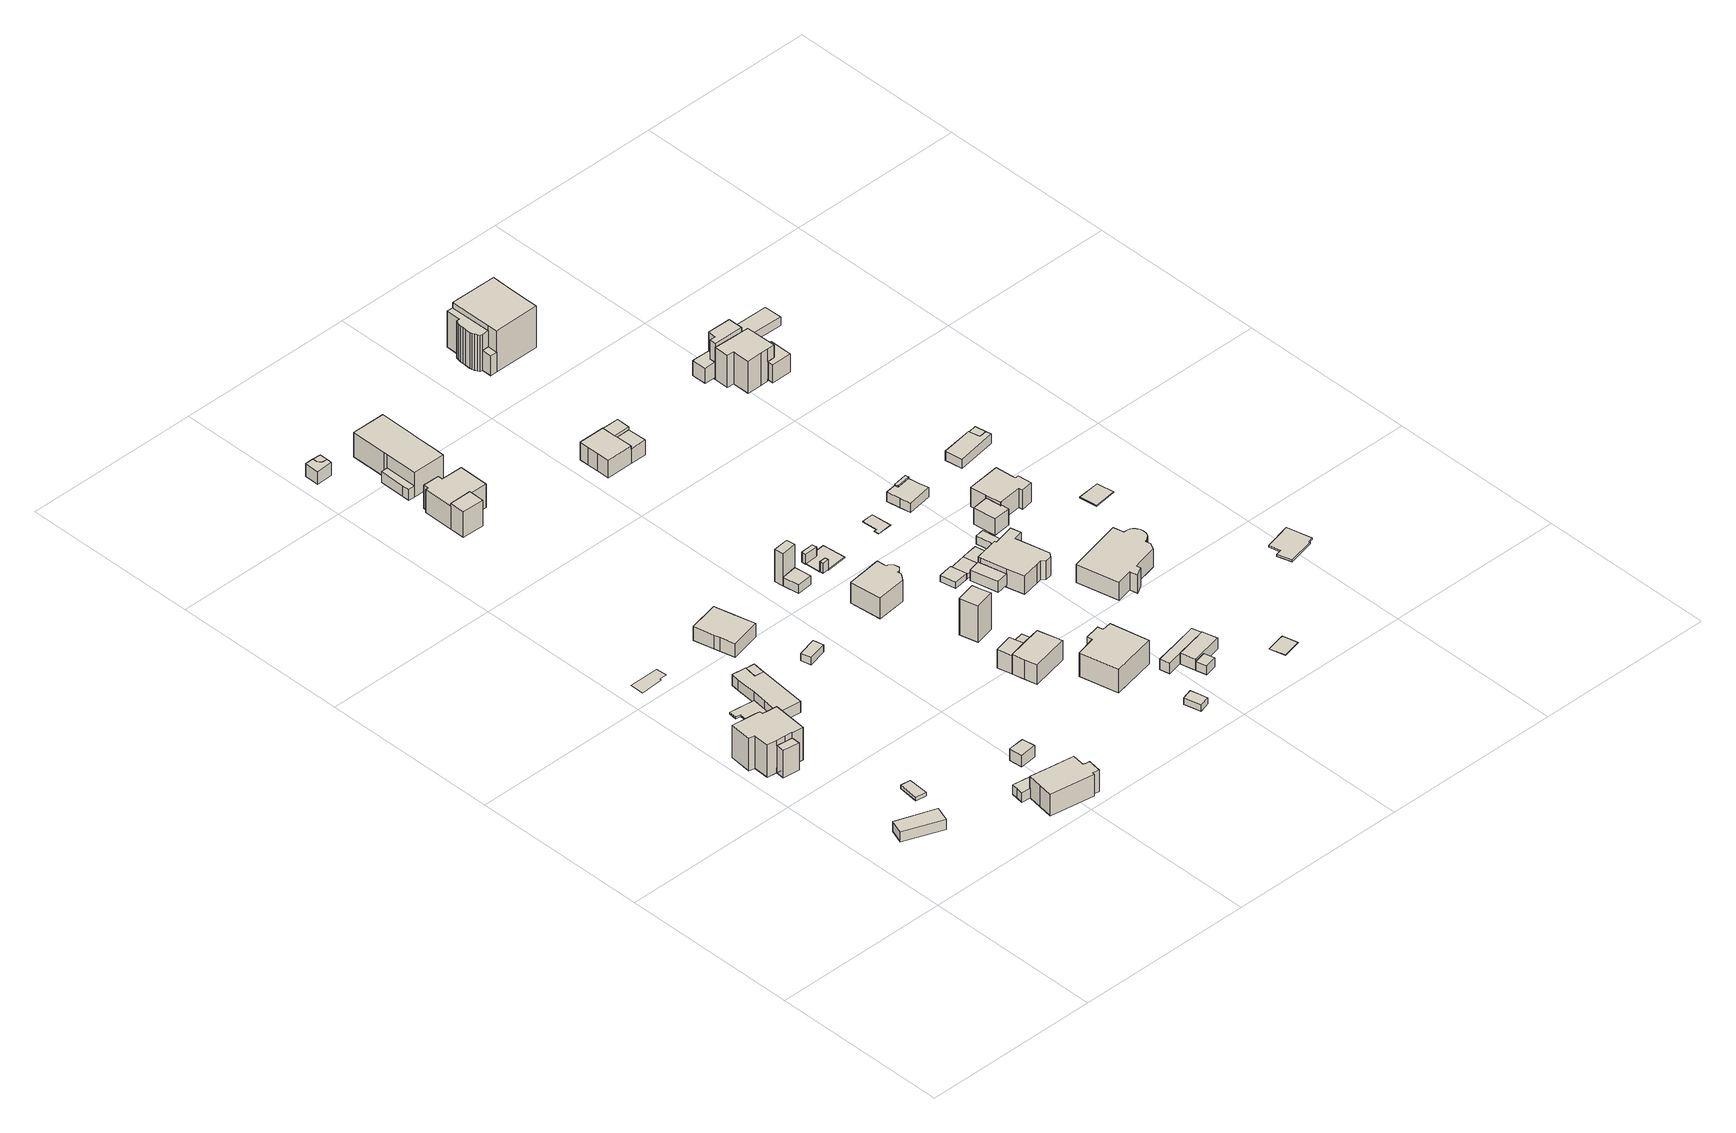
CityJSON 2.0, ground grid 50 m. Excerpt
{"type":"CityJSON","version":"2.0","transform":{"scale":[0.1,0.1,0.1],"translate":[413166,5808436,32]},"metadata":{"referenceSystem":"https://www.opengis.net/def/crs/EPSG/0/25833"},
"CityObjects":{
"building1":{"type":"Building","attributes":{"Gemeindeschluessel":"11000009","BezugspunktDach":"2200","function":"31001_1010","measuredHeight":3,"storeysAboveGround":1},"address":[{"country":"Germany","locality":"Berlin","thoroughfareNumber":"5","thoroughfareName":"Baldurstraße"}],"geometry":[{"type":"Solid","lod":"1","boundaries":[[[[0,1,2,3]],[[4,5,6,7]],[[4,7,3,2]],[[5,4,2,1]],[[6,5,1,0]],[[7,6,0,3]]]]}]},
"building2":{"type":"Building","attributes":{"Gemeindeschluessel":"11000009","function":"31001_1010"},"address":[{"country":"Germany","locality":"Berlin","thoroughfareNumber":"1","thoroughfareName":"Baldurstraße"}],"children":["building2-1","building2-2"]},
"building2-1":{"type":"BuildingPart","attributes":{"BezugspunktDach":"2200","measuredHeight":13.03,"storeysAboveGround":2},"parents":["building2"],"geometry":[{"type":"MultiSurface","lod":"1","boundaries":[[[8,9,10,11,12,13,14,15,16,17,18,19,20]],[[21,22,23,24,25,26,27,28,29,30,31,32,33]],[[21,33,20,19]],[[22,21,19,18]],[[23,22,18,17]],[[24,23,17,16]],[[25,24,16,15]],[[26,25,15,14]],[[27,26,14,13]],[[28,34,35,27,13,12]],[[36,34,28,12,11]],[[37,36,29,11,10]],[[31,30,10,9]],[[32,31,9,8]],[[33,32,8,20]],[[27,35,34,28]],[[29,28,34,36]],[[30,29,36,37]]]}]},
"building2-2":{"type":"BuildingPart","attributes":{"BezugspunktDach":"2200","measuredHeight":8.12,"storeysAboveGround":2},"parents":["building2"],"geometry":[{"type":"MultiSurface","lod":"1","boundaries":[[[38,35,34,37,39]],[[30,28,27,40,41]],[[30,41,39,37]],[[30,37,30,29,42]],[[40,27,35,38]],[[41,40,38,39]],[[42,29,36,34,28]],[[36,29,30,37]],[[27,28,34,35]]]}]},
"building3":{"type":"Building","attributes":{"Gemeindeschluessel":"11000009","BezugspunktDach":"2200","function":"31001_2000","measuredHeight":1.04,"storeysAboveGround":1},"address":[{"country":"Germany","locality":"Berlin","thoroughfareNumber":"5 (1)","thoroughfareName":"Baldurstraße"}],"geometry":[{"type":"Solid","lod":"1","boundaries":[[[[43,44,45,46]],[[47,48,49,50]],[[47,50,46,45]],[[48,47,45,44]],[[49,48,44,43]],[[50,49,43,46]]]]}]},
"building4":{"type":"Building","attributes":{"Gemeindeschluessel":"11000009","BezugspunktDach":"2200","function":"31001_2000","measuredHeight":0.495,"storeysAboveGround":1},"address":[{"country":"Germany","locality":"Berlin","thoroughfareNumber":"1 (1)","thoroughfareName":"Baldurstraße"}],"geometry":[{"type":"Solid","lod":"1","boundaries":[[[[51,52,53,54,55,56,57]],[[58,59,60,61,62,63,64]],[[58,64,57,56]],[[59,58,56,55]],[[60,59,55,54]],[[61,60,54,53]],[[62,61,53,52]],[[63,62,52,51]],[[64,63,51,57]]]]}]},
"building5":{"type":"Building","attributes":{"Gemeindeschluessel":"11000009","BezugspunktDach":"2200","function":"31001_1010","measuredHeight":0.076,"storeysAboveGround":1},"address":[{"country":"Germany","locality":"Berlin","thoroughfareNumber":"1 (2)","thoroughfareName":"Baldurstraße"}],"geometry":[{"type":"MultiSurface","lod":"1","boundaries":[[[65,66,67,68,69,70]]]}]},
"building6":{"type":"Building","attributes":{"Gemeindeschluessel":"11000009","BezugspunktDach":"2200","function":"31001_2463","measuredHeight":3.05,"storeysAboveGround":1},"address":[{"country":"Germany","locality":"Berlin","thoroughfareNumber":"12 (2)","thoroughfareName":"Wodanstraße"}],"geometry":[{"type":"Solid","lod":"1","boundaries":[[[[71,72,73,74,75,76,77,78]],[[79,80,81,82,83,84,85,86]],[[79,86,78,77]],[[80,79,77,76]],[[81,80,76,75]],[[82,81,75,74]],[[83,82,74,73]],[[84,83,73,72]],[[85,84,72,71]],[[86,85,71,78]]]]}]},
"building7":{"type":"Building","attributes":{"Gemeindeschluessel":"11000009","BezugspunktDach":"2200","function":"31001_2000","measuredHeight":3.36,"storeysAboveGround":1},"address":[{"country":"Germany","locality":"Berlin","thoroughfareNumber":"2 (2)","thoroughfareName":"Wodanstraße"}],"geometry":[{"type":"Solid","lod":"1","boundaries":[[[[87,88,89,90,91,92,93,94,95,96]],[[97,98,99,100,101,102,103,104,105,106]],[[97,106,96,95]],[[98,97,95,94]],[[99,98,94,93]],[[100,99,93,92]],[[101,100,92,91]],[[102,101,91,90]],[[103,102,90,89]],[[104,103,89,88]],[[105,104,88,87]],[[106,105,87,96]]]]}]},
"building8":{"type":"Building","attributes":{"Gemeindeschluessel":"11000009","BezugspunktDach":"2200","function":"31001_1010","measuredHeight":7.3,"storeysAboveGround":1},"address":[{"country":"Germany","locality":"Berlin","thoroughfareNumber":"12","thoroughfareName":"Wodanstraße"}],"geometry":[{"type":"Solid","lod":"1","boundaries":[[[[107,108,109,110,111,112,113,114,115,116,117,118]],[[119,85,84,83,120,121,122,123,124,125,126,127]],[[119,127,118,117]],[[85,119,117,116]],[[84,85,116,115]],[[83,84,115,114]],[[120,83,114,113]],[[121,120,113,112]],[[122,121,112,111]],[[123,122,111,110]],[[124,123,110,109]],[[125,124,109,108]],[[126,125,108,107]],[[127,126,107,118]]]]}]},
"building9":{"type":"Building","attributes":{"Gemeindeschluessel":"11000009","BezugspunktDach":"2200","function":"51009_1610","measuredHeight":3.07,"storeysAboveGround":0},"address":[{"country":"Germany","locality":"Berlin"}],"geometry":[{"type":"Solid","lod":"1","boundaries":[[[[128,129,130,131]],[[132,133,134,135]],[[132,135,131,130]],[[133,132,130,129]],[[134,133,129,128]],[[135,134,128,131]]]]}]},
"building10":{"type":"Building","attributes":{"Gemeindeschluessel":"11000009","BezugspunktDach":"2200","function":"31001_1010","measuredHeight":4.29,"storeysAboveGround":1},"address":[{"country":"Germany","locality":"Berlin","thoroughfareNumber":"12 (1)","thoroughfareName":"Wodanstraße"}],"geometry":[{"type":"Solid","lod":"1","boundaries":[[[[136,137,138,139]],[[140,141,142,143]],[[140,143,139,138]],[[141,140,138,137]],[[142,141,137,136]],[[143,142,136,139]]]]}]},
"building11":{"type":"Building","attributes":{"Gemeindeschluessel":"11000009","BezugspunktDach":"2200","function":"31001_1010","measuredHeight":4.76,"storeysAboveGround":1},"address":[{"country":"Germany","locality":"Berlin","thoroughfareNumber":"2","thoroughfareName":"Wodanstraße"}],"geometry":[{"type":"Solid","lod":"1","boundaries":[[[[144,145,146,147,148,149,150,151]],[[152,153,154,155,156,157,158,159]],[[152,159,151,150]],[[153,152,150,149]],[[154,153,149,148]],[[155,154,148,147]],[[156,155,147,146]],[[157,156,146,145]],[[158,157,145,144]],[[159,158,144,151]]]]}]},
"building12":{"type":"Building","attributes":{"Gemeindeschluessel":"11000009","BezugspunktDach":"2200","function":"31001_2000","measuredHeight":2.16,"storeysAboveGround":1},"address":[{"country":"Germany","locality":"Berlin","thoroughfareNumber":"2 (1)","thoroughfareName":"Wodanstraße"}],"geometry":[{"type":"Solid","lod":"1","boundaries":[[[[160,161,162,163]],[[164,165,166,167]],[[164,167,163,162]],[[165,164,162,161]],[[166,165,161,160]],[[167,166,160,163]]]]}]},
"building13":{"type":"Building","attributes":{"Gemeindeschluessel":"11000009","BezugspunktDach":"2200","function":"51009_1610","measuredHeight":3.95,"storeysAboveGround":0},"address":[{"country":"Germany","locality":"Berlin"}],"geometry":[{"type":"Solid","lod":"1","boundaries":[[[[168,169,170,171,172,173,174]],[[175,176,177,178,179,180,181]],[[175,181,174,173]],[[176,175,173,172]],[[177,176,172,171]],[[178,177,171,170]],[[179,178,170,169]],[[180,179,169,168]],[[181,180,168,174]]]]}]},
"building14":{"type":"Building","attributes":{"Gemeindeschluessel":"11000009","BezugspunktDach":"2200","function":"31001_2723","measuredHeight":3.96,"storeysAboveGround":1},"address":[{"country":"Germany","locality":"Berlin","thoroughfareNumber":"18 (3)","thoroughfareName":"Kanalstraße"}],"geometry":[{"type":"Solid","lod":"1","boundaries":[[[[170,169,182,172,171]],[[176,183,179,178,177]],[[176,177,171,172]],[[183,176,172,182]],[[179,183,182,169]],[[178,179,169,170]],[[177,178,170,171]]]]}]},
"building15":{"type":"Building","attributes":{"Gemeindeschluessel":"11000009","function":"31001_1010"},"address":[{"country":"Germany","locality":"Berlin","thoroughfareNumber":"18A","thoroughfareName":"Kanalstraße"}],"children":["building15-1","building15-2"]},
"building15-1":{"type":"BuildingPart","attributes":{"BezugspunktDach":"2200","measuredHeight":9.83,"storeysAboveGround":2},"parents":["building15"],"geometry":[{"type":"Solid","lod":"1","boundaries":[[[[184,185,186,187,188,189,190,191,192]],[[193,194,195,196,197,198,199,200,201]],[[193,201,192,191]],[[194,193,191,190]],[[195,194,190,189]],[[196,195,189,188]],[[197,196,188,187]],[[198,197,187,186]],[[199,198,186,185]],[[200,199,185,184]],[[201,200,184,192]]]]}]},
"building15-2":{"type":"BuildingPart","attributes":{"BezugspunktDach":"2200","measuredHeight":7.71,"storeysAboveGround":2},"parents":["building15"],"geometry":[{"type":"MultiSurface","lod":"1","boundaries":[[[202,203,204,205]],[[201,200,206,207]],[[201,207,205,204]],[[184,192,204,203]],[[206,200,203,202]],[[207,206,202,205]],[[200,201,192,184]]]}]},
"building16":{"type":"Building","attributes":{"Gemeindeschluessel":"11000009","function":"31001_1010"},"address":[{"country":"Germany","locality":"Berlin","thoroughfareNumber":"18","thoroughfareName":"Kanalstraße"}],"children":["building16-1","building16-2","building16-3"]},
"building16-1":{"type":"BuildingPart","attributes":{"BezugspunktDach":"2200","measuredHeight":11.53,"storeysAboveGround":1},"parents":["building16"],"geometry":[{"type":"MultiSurface","lod":"1","boundaries":[[[208,209,210,211,212,213,214,215,216]],[[217,218,219,220,221,222,223,224,225]],[[226,227,225,216,215]],[[218,217,215,214]],[[219,218,214,213]],[[220,219,213,212]],[[228,229,212,211]],[[230,228,221,211,210]],[[223,222,210,209]],[[224,223,209,208]],[[225,224,208,216]],[[217,225,227,226]],[[221,220,229,228]],[[222,221,228,230]]]}]},
"building16-2":{"type":"BuildingPart","attributes":{"BezugspunktDach":"2200","measuredHeight":3.33,"storeysAboveGround":1},"parents":["building16"],"geometry":[{"type":"Solid","lod":"1","boundaries":[[[[227,226,231,232,233]],[[234,235,217,225,236]],[[234,236,233,232]],[[235,234,232,231]],[[217,235,231,226]],[[236,225,227,233]],[[225,217,226,227]]]]}]},
"building16-3":{"type":"BuildingPart","attributes":{"BezugspunktDach":"2200","measuredHeight":3.33,"storeysAboveGround":1},"parents":["building16"],"geometry":[{"type":"MultiSurface","lod":"1","boundaries":[[[237,238,239,240,229,230]],[[220,241,242,243,244,222]],[[241,220,229,240]],[[242,241,240,239]],[[243,242,239,238]],[[244,243,238,237]],[[222,244,237,230]],[[220,221,228,229]],[[222,230,228,221]]]}]},
"building17":{"type":"Building","attributes":{"Gemeindeschluessel":"11000009","BezugspunktDach":"2200","function":"31001_1313","measuredHeight":2.6,"storeysAboveGround":1},"address":[{"country":"Germany","locality":"Berlin","thoroughfareNumber":"1 (1)","thoroughfareName":"Wodanstraße"}],"geometry":[{"type":"Solid","lod":"1","boundaries":[[[[245,246,247,248]],[[249,250,251,252]],[[249,252,248,247]],[[250,249,247,246]],[[251,250,246,245]],[[252,251,245,248]]]]}]},
"building18":{"type":"Building","attributes":{"Gemeindeschluessel":"11000009","function":"31001_1010"},"address":[{"country":"Germany","locality":"Berlin","thoroughfareNumber":"7","thoroughfareName":"Wodanstraße"}],"children":["building18-1","building18-2"]},
"building18-1":{"type":"BuildingPart","attributes":{"BezugspunktDach":"2200","measuredHeight":6.35,"storeysAboveGround":1},"parents":["building18"],"geometry":[{"type":"MultiSurface","lod":"1","boundaries":[[[253,254,255,256,257,258,259,260]],[[261,262,263,264,265,266,267,268]],[[269,270,268,260,259]],[[262,261,259,258]],[[263,262,258,257]],[[264,263,257,256]],[[265,264,256,255]],[[266,265,255,254]],[[267,266,254,253]],[[268,267,253,260]],[[261,268,270,269]]]}]},
"building18-2":{"type":"BuildingPart","attributes":{"BezugspunktDach":"2200","measuredHeight":5.56,"storeysAboveGround":1},"parents":["building18"],"geometry":[{"type":"MultiSurface","lod":"1","boundaries":[[[270,269,271,272]],[[273,261,268,274]],[[273,274,272,271]],[[261,273,271,269]],[[274,268,270,272]],[[275,268,261,269,270]]]}]},
"building19":{"type":"Building","attributes":{"Gemeindeschluessel":"11000009","BezugspunktDach":"2200","function":"51009_1610","measuredHeight":9.68,"storeysAboveGround":0},"address":[{"country":"Germany","locality":"Berlin"}],"geometry":[{"type":"Solid","lod":"1","boundaries":[[[[276,277,278,279]],[[280,281,282,283]],[[280,283,279,278]],[[281,280,278,277]],[[282,281,277,276]],[[283,282,276,279]]]]}]},
"building20":{"type":"Building","attributes":{"Gemeindeschluessel":"11000009","BezugspunktDach":"2200","function":"51009_1610","measuredHeight":1.3,"storeysAboveGround":0},"address":[{"country":"Germany","locality":"Berlin"}],"geometry":[{"type":"Solid","lod":"1","boundaries":[[[[284,285,286,287]],[[288,289,290,291]],[[288,291,287,286]],[[289,288,286,285]],[[290,289,285,284]],[[291,290,284,287]]]]}]},
"building21":{"type":"Building","attributes":{"Gemeindeschluessel":"11000009","BezugspunktDach":"2200","function":"31001_1010","measuredHeight":11.86,"storeysAboveGround":1},"address":[{"country":"Germany","locality":"Berlin","thoroughfareNumber":"5 (1)","thoroughfareName":"Wodanstraße"}],"geometry":[{"type":"Solid","lod":"1","boundaries":[[[[292,293,294,295,296]],[[297,298,299,300,301]],[[297,301,296,295]],[[298,297,295,294]],[[299,298,294,293]],[[300,299,293,292]],[[301,300,292,296]]]]}]},
"building22":{"type":"Building","attributes":{"Gemeindeschluessel":"11000009","BezugspunktDach":"2200","function":"31001_1010","measuredHeight":6.29,"storeysAboveGround":1},"address":[{"country":"Germany","locality":"Berlin","thoroughfareNumber":"3","thoroughfareName":"Wodanstraße"}],"geometry":[{"type":"Solid","lod":"1","boundaries":[[[[302,303,304,305,306,307,308,309,310,311,312]],[[313,314,315,316,317,318,319,320,321,322,323]],[[313,323,312,311]],[[314,313,311,310]],[[315,314,310,309]],[[316,315,309,308]],[[317,316,308,307]],[[318,317,307,306]],[[319,318,306,305]],[[320,319,305,304]],[[321,320,304,303]],[[322,321,303,302]],[[323,322,302,312]]]]}]},
"building23":{"type":"Building","attributes":{"Gemeindeschluessel":"11000009","BezugspunktDach":"2200","function":"31001_2000","measuredHeight":1.87,"storeysAboveGround":1},"address":[{"country":"Germany","locality":"Berlin","thoroughfareNumber":"11 (2)","thoroughfareName":"Wodanstraße"}],"geometry":[{"type":"Solid","lod":"1","boundaries":[[[[324,325,326,327]],[[328,329,330,331]],[[328,331,327,326]],[[329,328,326,325]],[[330,329,325,324]],[[331,330,324,327]]]]}]},
"building24":{"type":"Building","attributes":{"Gemeindeschluessel":"11000009","BezugspunktDach":"2200","function":"31001_1010","measuredHeight":9.9,"storeysAboveGround":1},"address":[{"country":"Germany","locality":"Berlin","thoroughfareNumber":"9","thoroughfareName":"Wodanstraße"}],"geometry":[{"type":"Solid","lod":"1","boundaries":[[[[332,333,334,335,336,337,338,339]],[[340,341,342,343,344,345,346,347]],[[340,347,339,338]],[[341,340,338,337]],[[342,341,337,336]],[[343,342,336,335]],[[344,343,335,334]],[[345,344,334,333]],[[346,345,333,332]],[[347,346,332,339]]]]}]},
"building25":{"type":"Building","attributes":{"Gemeindeschluessel":"11000009","BezugspunktDach":"2200","function":"51009_1610","measuredHeight":3,"storeysAboveGround":0},"address":[{"country":"Germany","locality":"Berlin"}],"geometry":[{"type":"Solid","lod":"1","boundaries":[[[[348,349,350,351]],[[352,353,354,355]],[[352,355,351,350]],[[353,352,350,349]],[[354,353,349,348]],[[355,354,348,351]]]]}]},
"building26":{"type":"Building","attributes":{"Gemeindeschluessel":"11000009","BezugspunktDach":"2200","function":"51009_1610","measuredHeight":3,"storeysAboveGround":0},"address":[{"country":"Germany","locality":"Berlin"}],"geometry":[{"type":"Solid","lod":"1","boundaries":[[[[356,357,358,359]],[[360,361,362,363]],[[360,363,359,358]],[[361,360,358,357]],[[362,361,357,356]],[[363,362,356,359]]]]}]},
"building27":{"type":"Building","attributes":{"Gemeindeschluessel":"11000009","BezugspunktDach":"2200","function":"31001_1313","measuredHeight":0.192,"storeysAboveGround":1},"address":[{"country":"Germany","locality":"Berlin","thoroughfareNumber":"1 (2)","thoroughfareName":"Wodanstraße"}],"geometry":[{"type":"Solid","lod":"1","boundaries":[[[[355,352,353,364,365,366,367,368]],[[369,370,371,372,373,374,375,376]],[[369,376,368,367]],[[370,369,367,366]],[[371,370,366,365]],[[372,371,365,364]],[[373,372,364,353]],[[374,373,353,352]],[[375,374,352,355]],[[376,375,355,368]]]]}]},
"building28":{"type":"Building","attributes":{"Gemeindeschluessel":"11000009","BezugspunktDach":"2200","function":"31001_2000","measuredHeight":2.37,"storeysAboveGround":1},"address":[{"country":"Germany","locality":"Berlin","thoroughfareNumber":"3 (5)","thoroughfareName":"Wodanstraße"}],"geometry":[{"type":"Solid","lod":"1","boundaries":[[[[377,378,379,380,381]],[[382,383,384,385,386]],[[382,386,381,380]],[[383,382,380,379]],[[384,383,379,378]],[[385,384,378,377]],[[386,385,377,381]]]]}]},
"building29":{"type":"Building","attributes":{"Gemeindeschluessel":"11000009","function":"31001_1010"},"address":[{"country":"Germany","locality":"Berlin","thoroughfareNumber":"19","thoroughfareName":"Kanalstraße"}],"children":["building29-1","building29-2"]},
"building29-1":{"type":"BuildingPart","attributes":{"BezugspunktDach":"2200","measuredHeight":6.16,"storeysAboveGround":2},"parents":["building29"],"geometry":[{"type":"MultiSurface","lod":"1","boundaries":[[[387,388,389,390,391,392,393,394]],[[395,396,397,398,399,400,401,402]],[[395,402,394,393]],[[396,395,393,392]],[[397,396,392,391]],[[398,397,391,390]],[[399,398,390,389]],[[403,404,389,388]],[[405,403,400,388,387]],[[402,401,387,394]],[[400,399,404,403]],[[401,400,403,405]]]}]},
"building29-2":{"type":"BuildingPart","attributes":{"BezugspunktDach":"2200","measuredHeight":4.5,"storeysAboveGround":2},"parents":["building29"],"geometry":[{"type":"MultiSurface","lod":"1","boundaries":[[[405,406,407,404]],[[408,409,401,399]],[[408,399,404,407]],[[409,408,407,406]],[[401,409,406,405]],[[399,400,403,404]],[[401,405,403,400]]]}]},
"building30":{"type":"Building","attributes":{"Gemeindeschluessel":"11000009","BezugspunktDach":"2200","function":"31001_2000","measuredHeight":3.98,"storeysAboveGround":1},"address":[{"country":"Germany","locality":"Berlin","thoroughfareNumber":"9 (1)","thoroughfareName":"Wodanstraße"}],"geometry":[{"type":"Solid","lod":"1","boundaries":[[[[410,411,412,413,414,415]],[[416,417,418,419,420,421]],[[416,421,415,414]],[[417,416,414,413]],[[418,417,413,412]],[[419,418,412,411]],[[420,419,411,410]],[[421,420,410,415]]]]}]},
"building31":{"type":"Building","attributes":{"Gemeindeschluessel":"11000009","BezugspunktDach":"2200","function":"51009_1610","measuredHeight":4.21,"storeysAboveGround":0},"address":[{"country":"Germany","locality":"Berlin"}],"geometry":[{"type":"Solid","lod":"1","boundaries":[[[[422,423,424,425]],[[426,427,428,429]],[[426,429,425,424]],[[427,426,424,423]],[[428,427,423,422]],[[429,428,422,425]]]]}]},
"building32":{"type":"Building","attributes":{"Gemeindeschluessel":"11000009","function":"31001_1010"},"address":[{"country":"Germany","locality":"Berlin","thoroughfareNumber":"11","thoroughfareName":"Wodanstraße"}],"children":["building32-1","building32-2"]},
"building32-1":{"type":"BuildingPart","attributes":{"BezugspunktDach":"2200","measuredHeight":3.79,"storeysAboveGround":1},"parents":["building32"],"geometry":[{"type":"MultiSurface","lod":"1","boundaries":[[[430,431,432,433,434]],[[418,435,436,437,438]],[[418,438,434,433]],[[435,418,433,432]],[[436,435,432,431]],[[437,439,436,431,430],[437,440,441,439]],[[438,437,430,434]],[[440,437,439,441]]]}]},
"building32-2":{"type":"BuildingPart","attributes":{"BezugspunktDach":"2200","measuredHeight":2.63,"storeysAboveGround":1},"parents":["building32"],"geometry":[{"type":"MultiSurface","lod":"1","boundaries":[[[442,443,441,440]],[[439,444,445,437]],[[444,439,441,443]],[[445,444,443,442]],[[437,445,442,440]],[[439,437,446,440,441]]]}]},
"building33":{"type":"Building","attributes":{"Gemeindeschluessel":"11000009","BezugspunktDach":"2200","function":"31001_2000","measuredHeight":1.4,"storeysAboveGround":1},"address":[{"country":"Germany","locality":"Berlin","thoroughfareNumber":"3 (6)","thoroughfareName":"Wodanstraße"}],"geometry":[{"type":"Solid","lod":"1","boundaries":[[[[447,448,449,450]],[[451,452,453,454]],[[451,454,450,449]],[[452,451,449,448]],[[453,452,448,447]],[[454,453,447,450]]]]}]},
"building34":{"type":"Building","attributes":{"Gemeindeschluessel":"11000009","BezugspunktDach":"2200","function":"51009_1610","measuredHeight":5.5,"storeysAboveGround":0},"address":[{"country":"Germany","locality":"Berlin"}],"geometry":[{"type":"Solid","lod":"1","boundaries":[[[[455,456,457,458]],[[459,460,461,462]],[[459,462,458,457]],[[460,459,457,456]],[[461,460,456,455]],[[462,461,455,458]]]]}]},
"building35":{"type":"Building","attributes":{"Gemeindeschluessel":"11000009","BezugspunktDach":"2200","function":"31001_2000","measuredHeight":1.46,"storeysAboveGround":1},"address":[{"country":"Germany","locality":"Berlin","thoroughfareNumber":"3 (7)","thoroughfareName":"Wodanstraße"}],"geometry":[{"type":"Solid","lod":"1","boundaries":[[[[448,463,464,465,449]],[[466,467,468,452,451]],[[466,451,449,465]],[[467,466,465,464]],[[468,467,464,463]],[[452,468,463,448]],[[451,452,448,449]]]]}]},
"building36":{"type":"Building","attributes":{"Gemeindeschluessel":"11000009","BezugspunktDach":"2200","function":"31001_1313","measuredHeight":0.109,"storeysAboveGround":1},"address":[{"country":"Germany","locality":"Berlin","thoroughfareNumber":"1 (3)","thoroughfareName":"Wodanstraße"}],"geometry":[{"type":"Solid","lod":"1","boundaries":[[[[469,470,471,472,473,474]],[[475,476,477,478,479,480]],[[475,480,474,473]],[[476,475,473,472]],[[477,476,472,471]],[[478,477,471,470]],[[479,478,470,469]],[[480,479,469,474]]]]}]},
"building37":{"type":"Building","attributes":{"Gemeindeschluessel":"11000009","BezugspunktDach":"2200","function":"31001_1010","measuredHeight":9.83,"storeysAboveGround":2},"address":[{"country":"Germany","locality":"Berlin","thoroughfareNumber":"5","thoroughfareName":"Wodanstraße"}],"geometry":[{"type":"Solid","lod":"1","boundaries":[[[[481,482,483,484,485,486,487,488,489,490,491,492,493,494,495]],[[496,497,498,499,500,501,502,503,504,505,506,507,508,509,510]],[[496,510,495,494]],[[497,496,494,493]],[[498,497,493,492]],[[499,498,492,491]],[[500,499,491,490]],[[501,500,490,489]],[[502,501,489,488]],[[503,502,488,487]],[[504,503,487,486]],[[505,504,486,485]],[[506,505,485,484]],[[507,506,484,483]],[[508,507,483,482]],[[509,508,482,481]],[[510,509,481,495]]]]}]},
"building38":{"type":"Building","attributes":{"Gemeindeschluessel":"11000009","BezugspunktDach":"2200","function":"51009_1610","measuredHeight":5.99,"storeysAboveGround":0},"address":[{"country":"Germany","locality":"Berlin"}],"geometry":[{"type":"Solid","lod":"1","boundaries":[[[[511,512,513,514]],[[515,516,517,518]],[[515,518,514,513]],[[516,515,513,512]],[[517,516,512,511]],[[518,517,511,514]]]]}]},
"building39":{"type":"Building","attributes":{"Gemeindeschluessel":"11000009","BezugspunktDach":"2200","function":"31001_2723","measuredHeight":2.4,"storeysAboveGround":1},"address":[{"country":"Germany","locality":"Berlin","thoroughfareNumber":"3A (2)","thoroughfareName":"Wodanstraße"}],"geometry":[{"type":"Solid","lod":"1","boundaries":[[[[519,520,521,522,523]],[[524,525,526,527,528]],[[524,528,523,522]],[[525,524,522,521]],[[526,525,521,520]],[[527,526,520,519]],[[528,527,519,523]]]]}]},
"building40":{"type":"Building","attributes":{"Gemeindeschluessel":"11000009","BezugspunktDach":"2200","function":"31001_1010","measuredHeight":0.103,"storeysAboveGround":1},"address":[{"country":"Germany","locality":"Berlin","thoroughfareNumber":"11 (3)","thoroughfareName":"Wodanstraße"}],"geometry":[{"type":"Solid","lod":"1","boundaries":[[[[529,530,531,532]],[[533,534,535,536]],[[533,536,532,531]],[[534,533,531,530]],[[535,534,530,529]],[[536,535,529,532]]]]}]},
"building41":{"type":"Building","attributes":{"Gemeindeschluessel":"11000009","function":"31001_1010"},"address":[{"country":"Germany","locality":"Berlin","thoroughfareNumber":"21","thoroughfareName":"Kanalstraße"}],"children":["building41-1","building41-2"]},
"building41-1":{"type":"BuildingPart","attributes":{"BezugspunktDach":"2200","measuredHeight":14.01,"storeysAboveGround":2},"parents":["building41"],"geometry":[{"type":"Solid","lod":"1","boundaries":[[[[537,538,539,540,541,542,543]],[[544,545,546,547,517,516,548]],[[544,548,543,542]],[[545,544,542,541]],[[546,545,541,540]],[[547,546,540,539]],[[517,547,539,538]],[[516,517,538,537]],[[548,549,550,516,537,543]],[[516,550,549,548]]]]}]},
"building41-2":{"type":"BuildingPart","attributes":{"BezugspunktDach":"2200","measuredHeight":10.92,"storeysAboveGround":2},"parents":["building41"],"geometry":[{"type":"MultiSurface","lod":"1","boundaries":[[[551,552,553,554,555,550,549,556,557,558,559,560,561,562,563,564]],[[565,566,567,568,569,570,571,572,548,516,515,573,574,575,576,577]],[[565,577,564,563]],[[566,565,563,562]],[[567,566,562,561]],[[568,567,561,560]],[[569,568,560,559]],[[570,569,559,558]],[[571,570,558,557]],[[572,571,557,556]],[[548,572,556,549]],[[515,516,550,555]],[[573,515,555,554]],[[574,573,554,553]],[[575,574,553,552]],[[576,575,552,551]],[[577,576,551,564]],[[578,516,548,549,550]]]}]},
"building42":{"type":"Building","attributes":{"Gemeindeschluessel":"11000009","BezugspunktDach":"2200","function":"31001_1313","measuredHeight":3.82,"storeysAboveGround":1},"address":[{"country":"Germany","locality":"Berlin","thoroughfareNumber":"1","thoroughfareName":"Wodanstraße"}],"geometry":[{"type":"Solid","lod":"1","boundaries":[[[[579,580,581,582,583,584,585,586]],[[587,588,589,590,591,592,593,594]],[[587,594,586,585]],[[588,587,585,584]],[[589,588,584,583]],[[590,589,583,582]],[[591,590,582,581]],[[592,591,581,580]],[[593,592,580,579]],[[594,593,579,586]]]]}]},
"building43":{"type":"Building","attributes":{"Gemeindeschluessel":"11000009","BezugspunktDach":"2200","function":"31001_1010","measuredHeight":5.58,"storeysAboveGround":1},"address":[{"country":"Germany","locality":"Berlin","thoroughfareNumber":"7A","thoroughfareName":"Wodanstraße"}],"geometry":[{"type":"Solid","lod":"1","boundaries":[[[[595,596,597,598,599,600,601,602,603,604,605,606,607,608,609,610,611,612,613,614,615,616,617,618,619]],[[620,621,622,623,624,625,626,627,628,629,630,631,632,633,634,635,636,637,638,639,640,641,642,643,644]],[[620,644,619,618]],[[621,620,618,617]],[[622,621,617,616]],[[623,622,616,615]],[[624,623,615,614]],[[625,624,614,613]],[[626,625,613,612]],[[627,626,612,611]],[[628,627,611,610]],[[629,628,610,609]],[[630,629,609,608]],[[631,630,608,607]],[[632,631,607,606]],[[633,632,606,605]],[[634,633,605,604]],[[635,634,604,603]],[[636,635,603,602]],[[637,636,602,601]],[[638,637,601,600]],[[639,638,600,599]],[[640,639,599,598]],[[641,640,598,597]],[[642,641,597,596]],[[643,642,596,595]],[[644,643,595,619]]]]}]},
"building44":{"type":"Building","attributes":{"Gemeindeschluessel":"11000009","BezugspunktDach":"2200","function":"31001_2463","measuredHeight":4.88,"storeysAboveGround":1},"address":[{"country":"Germany","locality":"Berlin","thoroughfareNumber":"3A (1)","thoroughfareName":"Wodanstraße"}],"geometry":[{"type":"Solid","lod":"1","boundaries":[[[[645,646,647,648,649,650]],[[651,652,653,654,655,656]],[[651,656,650,649]],[[652,651,649,648]],[[653,652,648,647]],[[654,653,647,646]],[[655,654,646,645]],[[656,655,645,650]]]]}]},
"building45":{"type":"Building","attributes":{"Gemeindeschluessel":"11000009","BezugspunktDach":"2200","function":"51009_1610","measuredHeight":3.17,"storeysAboveGround":0},"address":[{"country":"Germany","locality":"Berlin"}],"geometry":[{"type":"Solid","lod":"1","boundaries":[[[[657,658,659,660]],[[661,589,588,587]],[[661,587,660,659]],[[589,661,659,658]],[[588,589,658,657]],[[587,588,657,660]]]]}]},
"building46":{"type":"Building","attributes":{"Gemeindeschluessel":"11000009","BezugspunktDach":"2200","function":"31001_1010","measuredHeight":8.22,"storeysAboveGround":1},"address":[{"country":"Germany","locality":"Berlin","thoroughfareNumber":"3A","thoroughfareName":"Wodanstraße"}],"geometry":[{"type":"Solid","lod":"1","boundaries":[[[[662,663,664,665,666,667,668,669,670,671,672,673]],[[674,675,676,677,678,679,680,653,652,651,681,682]],[[674,682,673,672]],[[675,674,672,671]],[[676,675,671,670]],[[677,676,670,669]],[[678,677,669,668]],[[679,678,668,667]],[[680,679,667,666]],[[653,680,666,665]],[[652,653,665,664]],[[651,652,664,663]],[[681,651,663,662]],[[682,681,662,673]]]]}]},
"building47":{"type":"Building","attributes":{"Gemeindeschluessel":"11000009","function":"31001_1010"},"address":[{"country":"Germany","locality":"Berlin","thoroughfareNumber":"19 (1)","thoroughfareName":"Kanalstraße"}],"children":["building47-1","building47-2","building47-3","building47-4"]},
"building47-1":{"type":"BuildingPart","attributes":{"BezugspunktDach":"2200","measuredHeight":13.56,"storeysAboveGround":2},"parents":["building47"],"geometry":[{"type":"MultiSurface","lod":"1","boundaries":[[[683,684,685,686,687,688,689,690,691,692,693]],[[694,695,696,697,698,699,700,701,702,703,704]],[[694,704,693,692]],[[697,696,690,689]],[[698,697,689,688]],[[699,698,705,706,707,708,709,688,687]],[[710,707,706,711,700,699,687,686]],[[701,700,686,685]],[[702,701,685,684]],[[703,702,684,683]],[[704,703,683,693]],[[695,694,692,691]],[[696,712,695,691,690]],[[709,708,707,706,705]],[[711,706,707,710]]]}]},
"building47-2":{"type":"BuildingPart","attributes":{"BezugspunktDach":"2200","measuredHeight":10.97,"storeysAboveGround":2},"parents":["building47"],"geometry":[{"type":"MultiSurface","lod":"1","boundaries":[[[713,714,715,716,717,718]],[[719,720,721,722,696,694]],[[723,724,718,717]],[[719,694,725,726]],[[727,728,723,717,716]],[[720,719,729,726,730]],[[721,720,728,716,715],[730,731,732,728]],[[722,721,715,714]],[[696,722,714,713]],[[692,691,690,696,713,718]],[[733,696,695]],[[726,725,724,723]],[[730,726,729,723,728,727]],[[732,731,730,728]],[[694,733,695,691,692]],[[695,696,690,691]]]}]},
"building47-3":{"type":"BuildingPart","attributes":{"BezugspunktDach":"2200","measuredHeight":5.49,"storeysAboveGround":2},"parents":["building47"],"geometry":[{"type":"MultiSurface","lod":"1","boundaries":[[[734,735,708,707,710,736]],[[711,706,705,737,738,739]],[[711,739,736,710]],[[737,705,708,735]],[[738,737,735,734]],[[739,738,734,736]],[[740,706,711,710,707]],[[706,707,708,705]]]}]},
"building47-4":{"type":"BuildingPart","attributes":{"BezugspunktDach":"2200","measuredHeight":4.54,"storeysAboveGround":2},"parents":["building47"],"geometry":[{"type":"MultiSurface","lod":"1","boundaries":[[[741,724,723,728,732,742]],[[731,730,726,725,743,744]],[[731,744,742,732]],[[743,725,724,741]],[[744,743,741,742]],[[730,731,732,728]],[[730,745,728,723,726]],[[725,726,723,724]]]}]},
"building48":{"type":"Building","attributes":{"Gemeindeschluessel":"11000009","BezugspunktDach":"2200","function":"31001_1313","measuredHeight":2.87,"storeysAboveGround":1},"address":[{"country":"Germany","locality":"Berlin","thoroughfareNumber":"1 (4)","thoroughfareName":"Wodanstraße"}],"geometry":[{"type":"Solid","lod":"1","boundaries":[[[[746,747,748,749,750,751,752]],[[753,754,755,756,757,758,759]],[[753,759,752,751]],[[754,753,751,750]],[[755,754,750,749]],[[756,755,749,748]],[[757,756,748,747]],[[758,757,747,746]],[[759,758,746,752]]]]}]},
"building49":{"type":"Building","attributes":{"Gemeindeschluessel":"11000009","BezugspunktDach":"2200","function":"31001_1010","measuredHeight":0.187,"storeysAboveGround":1},"address":[{"country":"Germany","locality":"Berlin","thoroughfareNumber":"5 (2)","thoroughfareName":"Wodanstraße"}],"geometry":[{"type":"Solid","lod":"1","boundaries":[[[[760,761,762,763]],[[764,765,766,767]],[[764,767,763,762]],[[765,764,762,761]],[[766,765,761,760]],[[767,766,760,763]]]]}]},
"building50":{"type":"Building","attributes":{"Gemeindeschluessel":"11000009","BezugspunktDach":"2200","function":"51009_1610","measuredHeight":2.81,"storeysAboveGround":0},"address":[{"country":"Germany","locality":"Berlin"}],"geometry":[{"type":"Solid","lod":"1","boundaries":[[[[749,748,768,750]],[[769,756,755,754]],[[769,754,750,768]],[[756,769,768,748]],[[755,756,748,749]],[[754,755,749,750]]]]}]},
"building51":{"type":"Building","attributes":{"Gemeindeschluessel":"11000009","BezugspunktDach":"2200","function":"31001_1010","measuredHeight":0.538,"storeysAboveGround":1},"address":[{"country":"Germany","locality":"Berlin","thoroughfareNumber":"9 (2)","thoroughfareName":"Wodanstraße"}],"geometry":[{"type":"Solid","lod":"1","boundaries":[[[[770,771,772,773,774,775,776,777]],[[778,779,780,781,782,783,784,785]],[[778,785,777,776]],[[779,778,776,775]],[[780,779,775,774]],[[781,780,774,773]],[[782,781,773,772]],[[783,782,772,771]],[[784,783,771,770]],[[785,784,770,777]]]]}]},
"building52":{"type":"Building","attributes":{"Gemeindeschluessel":"11000009","BezugspunktDach":"2200","function":"31001_2000","measuredHeight":2.65,"storeysAboveGround":1},"address":[{"country":"Germany","locality":"Berlin","thoroughfareNumber":"19 (2)","thoroughfareName":"Kanalstraße"}],"geometry":[{"type":"Solid","lod":"1","boundaries":[[[[786,787,788,789]],[[790,791,792,793]],[[790,793,789,788]],[[791,790,788,787]],[[792,791,787,786]],[[793,792,786,789]]]]}]}
},
"vertices":[
[186,161,67],[201,204,67],[92,243,67],[77,203,67],[92,243,37],[201,204,37],[186,161,37],[77,203,37],
[24,634,134],[22,590,134],[49,587,134],[74,584,134],[94,582,134],[94,581,134],[126,578,134],[135,675,134],[94,680,134],[94,689,134],[82,691,134],[13,699,134],[7,637,134],[13,699,36],[82,691,36],[94,689,36],[94,680,36],[135,675,36],[126,578,36],[94,581,36],[94,582,36],[74,584,36],[49,587,36],[22,590,36],[24,634,36],[7,637,36],[94,582,118],[94,581,118],[74,584,118],[49,587,118],
[93,557,118],[47,563,118],[93,557,36],[47,563,36],[91,582,36],
[237,280,49],[241,338,49],[213,341,49],[207,284,49],[213,341,39],[241,338,39],[237,280,39],[207,284,39],
[137,797,36],[131,742,36],[187,734,36],[191,772,36],[196,813,36],[125,822,36],[123,799,36],[125,822,31],[196,813,31],[191,772,31],[187,734,31],[131,742,31],[137,797,31],[123,799,31],
[44,1028,20],[107,1031,20],[107,1036,20],[128,1037,20],[127,1067,20],[43,1066,20],
[408,108,64],[408,110,64],[464,101,64],[467,118,64],[469,135,64],[388,147,64],[386,129,64],[383,111,64],[386,129,35],[388,147,35],[469,135,35],[467,118,35],[464,101,35],[408,110,35],[408,108,35],[383,111,35],
[250,713,61],[264,851,61],[238,854,61],[244,890,61],[205,895,61],[202,871,61],[196,813,61],[191,772,61],[187,734,61],[185,720,61],[187,734,28],[191,772,28],[196,813,28],[202,871,28],[205,895,28],[244,890,28],[238,854,28],[264,851,28],[250,713,28],[185,720,28],
[520,10,100],[521,16,100],[539,13,100],[545,48,100],[545,51,100],[527,54,100],[532,91,100],[464,101,100],[408,110,100],[408,108,100],[402,69,100],[396,29,100],[402,69,35],[532,91,35],[527,54,35],[545,51,35],[545,48,35],[539,13,35],[521,16,35],[520,10,35],[396,29,35],
[264,851,60],[269,887,60],[244,890,60],[238,854,60],[244,890,29],[269,887,29],[264,851,29],[238,854,29],
[467,198,77],[514,202,77],[509,238,77],[464,235,77],[509,238,42],[514,202,42],[467,198,42],[464,235,42],
[268,1020,69],[272,1004,69],[282,963,69],[368,983,69],[358,1023,69],[354,1039,69],[341,1096,69],[255,1077,69],[341,1096,28],[354,1039,28],[358,1023,28],[368,983,28],[282,963,28],[272,1004,28],[268,1020,28],[255,1077,28],
[385,815,55],[438,829,55],[432,857,55],[378,844,55],[432,857,33],[438,829,33],[385,815,33],[378,844,33],
[69,2093,72],[70,2108,72],[55,2109,72],[47,2119,72],[47,2132,72],[24,2132,72],[23,2091,72],[24,2132,33],[47,2132,33],[47,2119,33],[55,2109,33],[70,2108,33],[69,2093,33],[23,2091,33],
[70,2131,72],[70,2131,33],
[197,1762,99],[249,1761,99],[250,1845,99],[189,1846,99],[189,1859,99],[143,1860,99],[142,1845,99],[135,1845,99],[134,1762,99],[135,1845,29],[142,1845,29],[143,1860,29],[189,1859,29],[189,1846,29],[250,1845,29],[249,1761,29],[197,1762,29],[134,1762,29],
[196,1718,106],[197,1762,106],[134,1762,106],[134,1719,106],[196,1718,29],[134,1719,29],
[246,1901,106],[247,1930,106],[247,1991,106],[248,2003,106],[249,2105,106],[155,2106,106],[155,2004,106],[155,1994,106],[154,1902,106],[155,1994,32],[155,2004,32],[155,2106,32],[249,2105,32],[248,2003,32],[247,1991,32],[247,1930,32],[246,1901,32],[154,1902,32],[155,1994,65],[154,1902,65],[248,2003,65],[249,2105,65],[247,1991,65],
[136,1994,65],[135,1922,65],[135,1902,65],[135,1922,32],[136,1994,32],[135,1902,32],
[269,1991,65],[270,2088,65],[262,2088,65],[262,2105,65],[262,2105,32],[262,2088,32],[270,2088,32],[269,1991,32],
[559,1035,44],[603,1040,44],[597,1087,44],[553,1081,44],[597,1087,18],[603,1040,18],[559,1035,18],[553,1081,18],
[711,437,84],[718,403,84],[824,426,84],[821,434,84],[821,436,84],[806,493,84],[756,483,84],[703,471,84],[756,483,25],[806,493,25],[821,436,25],[821,434,25],[824,426,25],[718,403,25],[711,437,25],[703,471,25],[756,483,80],[703,471,80],
[746,524,80],[694,512,80],[746,524,25],[694,512,25],[703,471,70],
[553,1081,114],[597,1087,114],[594,1112,114],[550,1107,114],[594,1112,17],[597,1087,17],[553,1081,17],[550,1107,17],
[756,483,55],[806,493,55],[796,535,55],[746,524,55],[796,535,42],[806,493,42],[756,483,42],[746,524,42],
[721,603,143],[776,615,143],[769,641,143],[763,666,143],[709,653,143],[763,666,33],[769,641,33],[776,615,33],[721,603,33],[709,653,33],
[623,829,90],[705,838,90],[719,858,90],[718,868,90],[724,869,90],[733,879,90],[731,893,90],[721,903,90],[715,903,90],[712,930,90],[614,918,90],[712,930,27],[715,903,27],[721,903,27],[731,893,27],[733,879,27],[724,869,27],[718,868,27],[719,858,27],[705,838,27],[623,829,27],[614,918,27],
[917,60,51],[947,68,51],[936,115,51],[906,107,51],[936,115,32],[947,68,32],[917,60,32],[906,107,32],
[829,245,100],[954,271,100],[932,379,100],[906,375,100],[902,390,100],[859,381,100],[862,366,100],[806,352,100],[862,366,29],[859,381,29],[902,390,29],[906,375,29],[932,379,29],[954,271,29],[829,245,29],[806,352,29],
[651,1048,49],[669,1049,49],[668,1059,49],[650,1058,49],[668,1059,19],[669,1049,19],[651,1048,19],[650,1058,19],
[647,1102,46],[684,1104,46],[683,1117,46],[647,1115,46],[683,1117,16],[684,1104,16],[647,1102,16],[647,1115,16],
[728,1055,19],[722,1120,19],[683,1117,19],[684,1104,19],[647,1102,19],[684,1104,17],[683,1117,17],[722,1120,17],[728,1055,17],[669,1049,17],[668,1059,17],[650,1058,17],[647,1102,17],
[826,785,45],[868,792,45],[859,836,45],[839,833,45],[818,829,45],[839,833,27],[859,836,27],[868,792,27],[826,785,27],[818,829,27],
[604,1641,81],[603,1687,81],[602,1694,81],[602,1733,81],[529,1733,81],[529,1707,81],[529,1676,81],[529,1640,81],[529,1676,27],[529,1707,27],[529,1733,27],[602,1733,27],[602,1694,27],[603,1687,27],[604,1641,27],[529,1640,27],[603,1687,72],[602,1694,72],[604,1641,72],
[650,1641,72],[649,1694,72],[649,1694,27],[650,1641,27],
[967,215,56],[1034,230,56],[1100,244,56],[1093,272,56],[1027,257,56],[961,243,56],[1027,257,25],[1093,272,25],[1100,244,25],[1034,230,25],[967,215,25],[961,243,25],
[884,702,64],[917,708,64],[900,786,64],[867,779,64],[900,786,31],[917,708,31],[884,702,31],[867,779,31],
[1019,182,58],[1110,202,58],[1105,223,58],[1100,244,58],[1009,224,58],[1105,223,25],[1110,202,25],[1019,182,25],[1009,224,25],[1053,190,25],[1019,182,52],[1053,190,52],
[1026,152,52],[1060,160,52],[1060,160,25],[1026,152,25],[1019,182,45],
[868,792,40],[917,800,40],[909,845,40],[859,836,40],[909,845,26],[917,800,26],[868,792,26],[859,836,26],
[602,1694,80],[649,1694,80],[650,1733,80],[602,1733,80],[650,1733,31],[649,1694,31],[602,1694,31],[602,1733,31],
[963,807,40],[955,852,40],[931,849,40],[931,849,26],[955,852,26],[963,807,26],
[840,1057,24],[882,1060,24],[878,1117,24],[845,1115,24],[848,1071,24],[839,1071,24],[848,1071,23],[845,1115,23],[878,1117,23],[882,1060,23],[840,1057,23],[839,1071,23],
[901,779,80],[917,708,80],[929,660,80],[979,670,80],[993,673,80],[1003,664,80],[1020,667,80],[1029,680,80],[1008,773,80],[1034,779,80],[1027,808,80],[1002,802,80],[968,794,80],[967,800,80],[900,786,80],[967,800,24],[968,794,24],[1002,802,24],[1027,808,24],[1034,779,24],[1008,773,24],[1029,680,24],[1020,667,24],[1003,664,24],[993,673,24],[979,670,24],[929,660,24],[917,708,24],[901,779,24],[900,786,24],
[609,2094,93],[609,2122,93],[590,2122,93],[590,2094,93],[590,2122,33],[609,2122,33],[609,2094,33],[590,2094,33],
[984,829,48],[987,811,48],[1011,815,48],[1002,875,48],[977,872,48],[1002,875,24],[1011,815,24],[987,811,24],[984,829,24],[977,872,24],
[1211,79,21],[1264,91,21],[1254,134,21],[1200,122,21],[1254,134,20],[1264,91,20],[1211,79,20],[1200,122,20],
[609,2122,158],[609,2094,158],[738,2094,158],[738,2141,158],[739,2203,158],[740,2239,158],[608,2240,158],[740,2239,33],[739,2203,33],[738,2141,33],[738,2094,33],[608,2240,33],[608,2240,142],[609,2122,142],
[575,2141,142],[577,2135,142],[580,2128,142],[583,2122,142],[590,2122,142],[591,2240,142],[590,2199,142],[581,2199,142],[579,2197,142],[577,2188,142],[575,2180,142],[575,2171,142],[575,2162,142],[574,2148,142],[575,2162,33],[575,2171,33],[575,2180,33],[577,2188,33],[579,2197,33],[581,2199,33],[590,2199,33],[591,2240,33],[583,2122,33],[580,2128,33],[577,2135,33],[575,2141,33],[574,2148,33],[609,2122,80],
[946,1093,48],[951,1063,48],[1022,1075,48],[1016,1103,48],[1011,1132,48],[971,1126,48],[970,1136,48],[940,1132,48],[970,1136,20],[971,1126,20],[1011,1132,20],[1016,1103,20],[1022,1075,20],[951,1063,20],[946,1093,20],[940,1132,20],
[1072,491,78],[1116,501,78],[1121,480,78],[1145,494,78],[1142,507,78],[1213,523,78],[1223,542,78],[1220,556,78],[1226,558,78],[1231,561,78],[1236,565,78],[1240,570,78],[1242,576,78],[1243,582,78],[1243,588,78],[1242,595,78],[1239,600,78],[1236,605,78],[1231,610,78],[1226,613,78],[1220,615,78],[1214,615,78],[1208,615,78],[1201,644,78],[1046,608,78],[1201,644,23],[1208,615,23],[1214,615,23],[1220,615,23],[1226,613,23],[1231,610,23],[1236,605,23],[1239,600,23],[1242,595,23],[1243,588,23],[1243,582,23],[1242,576,23],[1240,570,23],[1236,565,23],[1231,561,23],[1226,558,23],[1220,556,23],[1223,542,23],[1213,523,23],[1142,507,23],[1145,494,23],[1121,480,23],[1116,501,23],[1072,491,23],[1046,608,23],
[1031,864,72],[1080,869,72],[1078,891,72],[1075,890,72],[1070,933,72],[1024,928,72],[1070,933,23],[1075,890,23],[1078,891,23],[1080,869,23],[1031,864,23],[1024,928,23],
[971,1126,52],[1011,1132,52],[1010,1142,52],[970,1136,52],[1010,1142,20],
[1070,935,81],[1070,933,81],[1075,890,81],[1078,891,81],[1142,898,81],[1144,887,81],[1177,892,81],[1173,932,81],[1163,931,81],[1161,945,81],[1157,989,81],[1064,979,81],[1157,989,23],[1161,945,23],[1163,931,23],[1173,932,23],[1177,892,23],[1144,887,23],[1142,898,23],[1070,935,23],[1064,979,23],
[990,1693,111],[990,1645,111],[1033,1645,111],[1055,1646,111],[1075,1646,111],[1074,1693,111],[1074,1732,111],[1054,1733,111],[1032,1733,111],[970,1735,111],[970,1695,111],[970,1735,14],[1032,1733,14],[1054,1733,14],[1074,1732,14],[1074,1693,14],[1075,1646,14],[1055,1646,14],[1033,1645,14],[990,1645,14],[990,1693,14],[970,1695,14],[1074,1693,18],[1075,1646,18],[1075,1646,73],[1074,1693,73],[1074,1693,38],[1055,1646,73],[1055,1646,18],[1053,1733,14],
[1054,1733,124],[1054,1774,124],[988,1775,124],[987,1752,124],[970,1752,124],[970,1735,124],[970,1752,14],[987,1752,14],[988,1775,14],[1054,1774,14],[970,1752,67],[970,1735,67],[970,1735,21],[970,1752,21],[987,1752,42],[987,1752,67],[970,1752,44],[987,1752,21],[988,1775,21],[988,1775,67],[1031,1733,14],
[1111,1629,73],[1111,1692,73],[1054,1629,73],[1111,1692,18],[1111,1629,18],[1054,1629,18],[1075,1646,45],
[938,1735,67],[937,1776,67],[938,1735,21],[937,1776,21],[987,1752,44],
[1153,1098,44],[1266,1117,44],[1263,1132,44],[1241,1129,44],[1235,1159,44],[1235,1161,44],[1146,1147,44],[1235,1161,16],[1235,1159,16],[1241,1129,16],[1263,1132,16],[1266,1117,16],[1153,1098,16],[1146,1147,16],
[1283,782,16],[1346,790,16],[1339,839,16],[1276,832,16],[1339,839,14],[1346,790,14],[1283,782,14],[1276,832,14],
[1258,1163,44],[1258,1163,16],
[1470,322,15],[1545,339,15],[1544,343,15],[1560,347,15],[1544,417,15],[1468,399,15],[1476,366,15],[1458,362,15],[1476,366,10],[1468,399,10],[1544,417,10],[1560,347,10],[1544,343,10],[1545,339,10],[1470,322,10],[1458,362,10],
[1215,1767,43],[1214,1818,43],[1111,1819,43],[1111,1770,43],[1111,1819,17],[1214,1818,17],[1215,1767,17],[1111,1770,17]
]}
